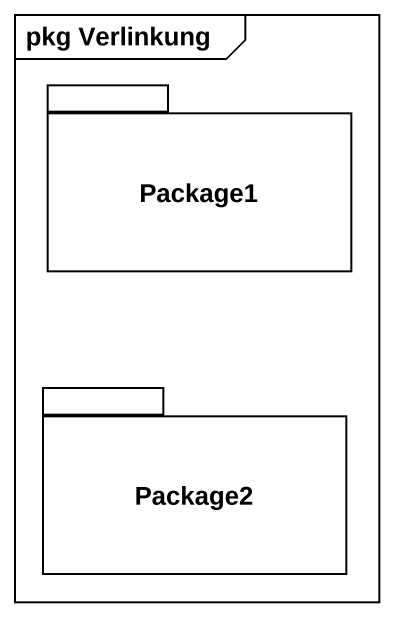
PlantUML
@startuml
mainframe pkg Verlinkung
package Package1 {
}
package Package2 {
}
@enduml
